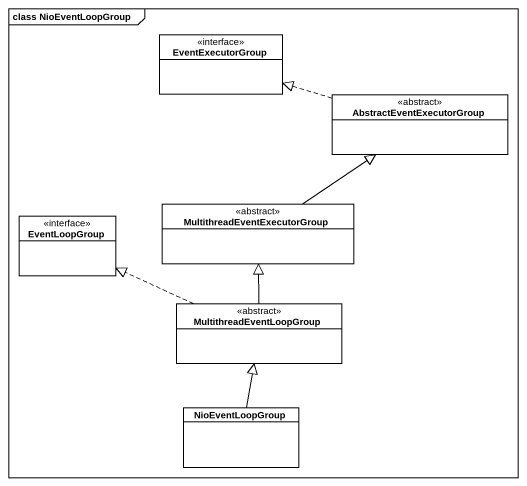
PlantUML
@startuml
mainframe class NioEventLoopGroup
hide circle
hide empty members
class EventExecutorGroup <<interface>>
class AbstractEventExecutorGroup <<abstract>>
class "MultithreadEventExecutorGroup" as MultithreadEventExecutorGrou <<abstract>>
class EventLoopGroup <<interface>>
class MultithreadEventLoopGroup <<abstract>>
class NioEventLoopGroup
AbstractEventExecutorGroup .left.|> EventExecutorGroup
MultithreadEventExecutorGrou -up-|> AbstractEventExecutorGroup
MultithreadEventLoopGroup -up-|> MultithreadEventExecutorGrou
MultithreadEventLoopGroup .left.|> EventLoopGroup
NioEventLoopGroup -up-|> MultithreadEventLoopGroup
@enduml
